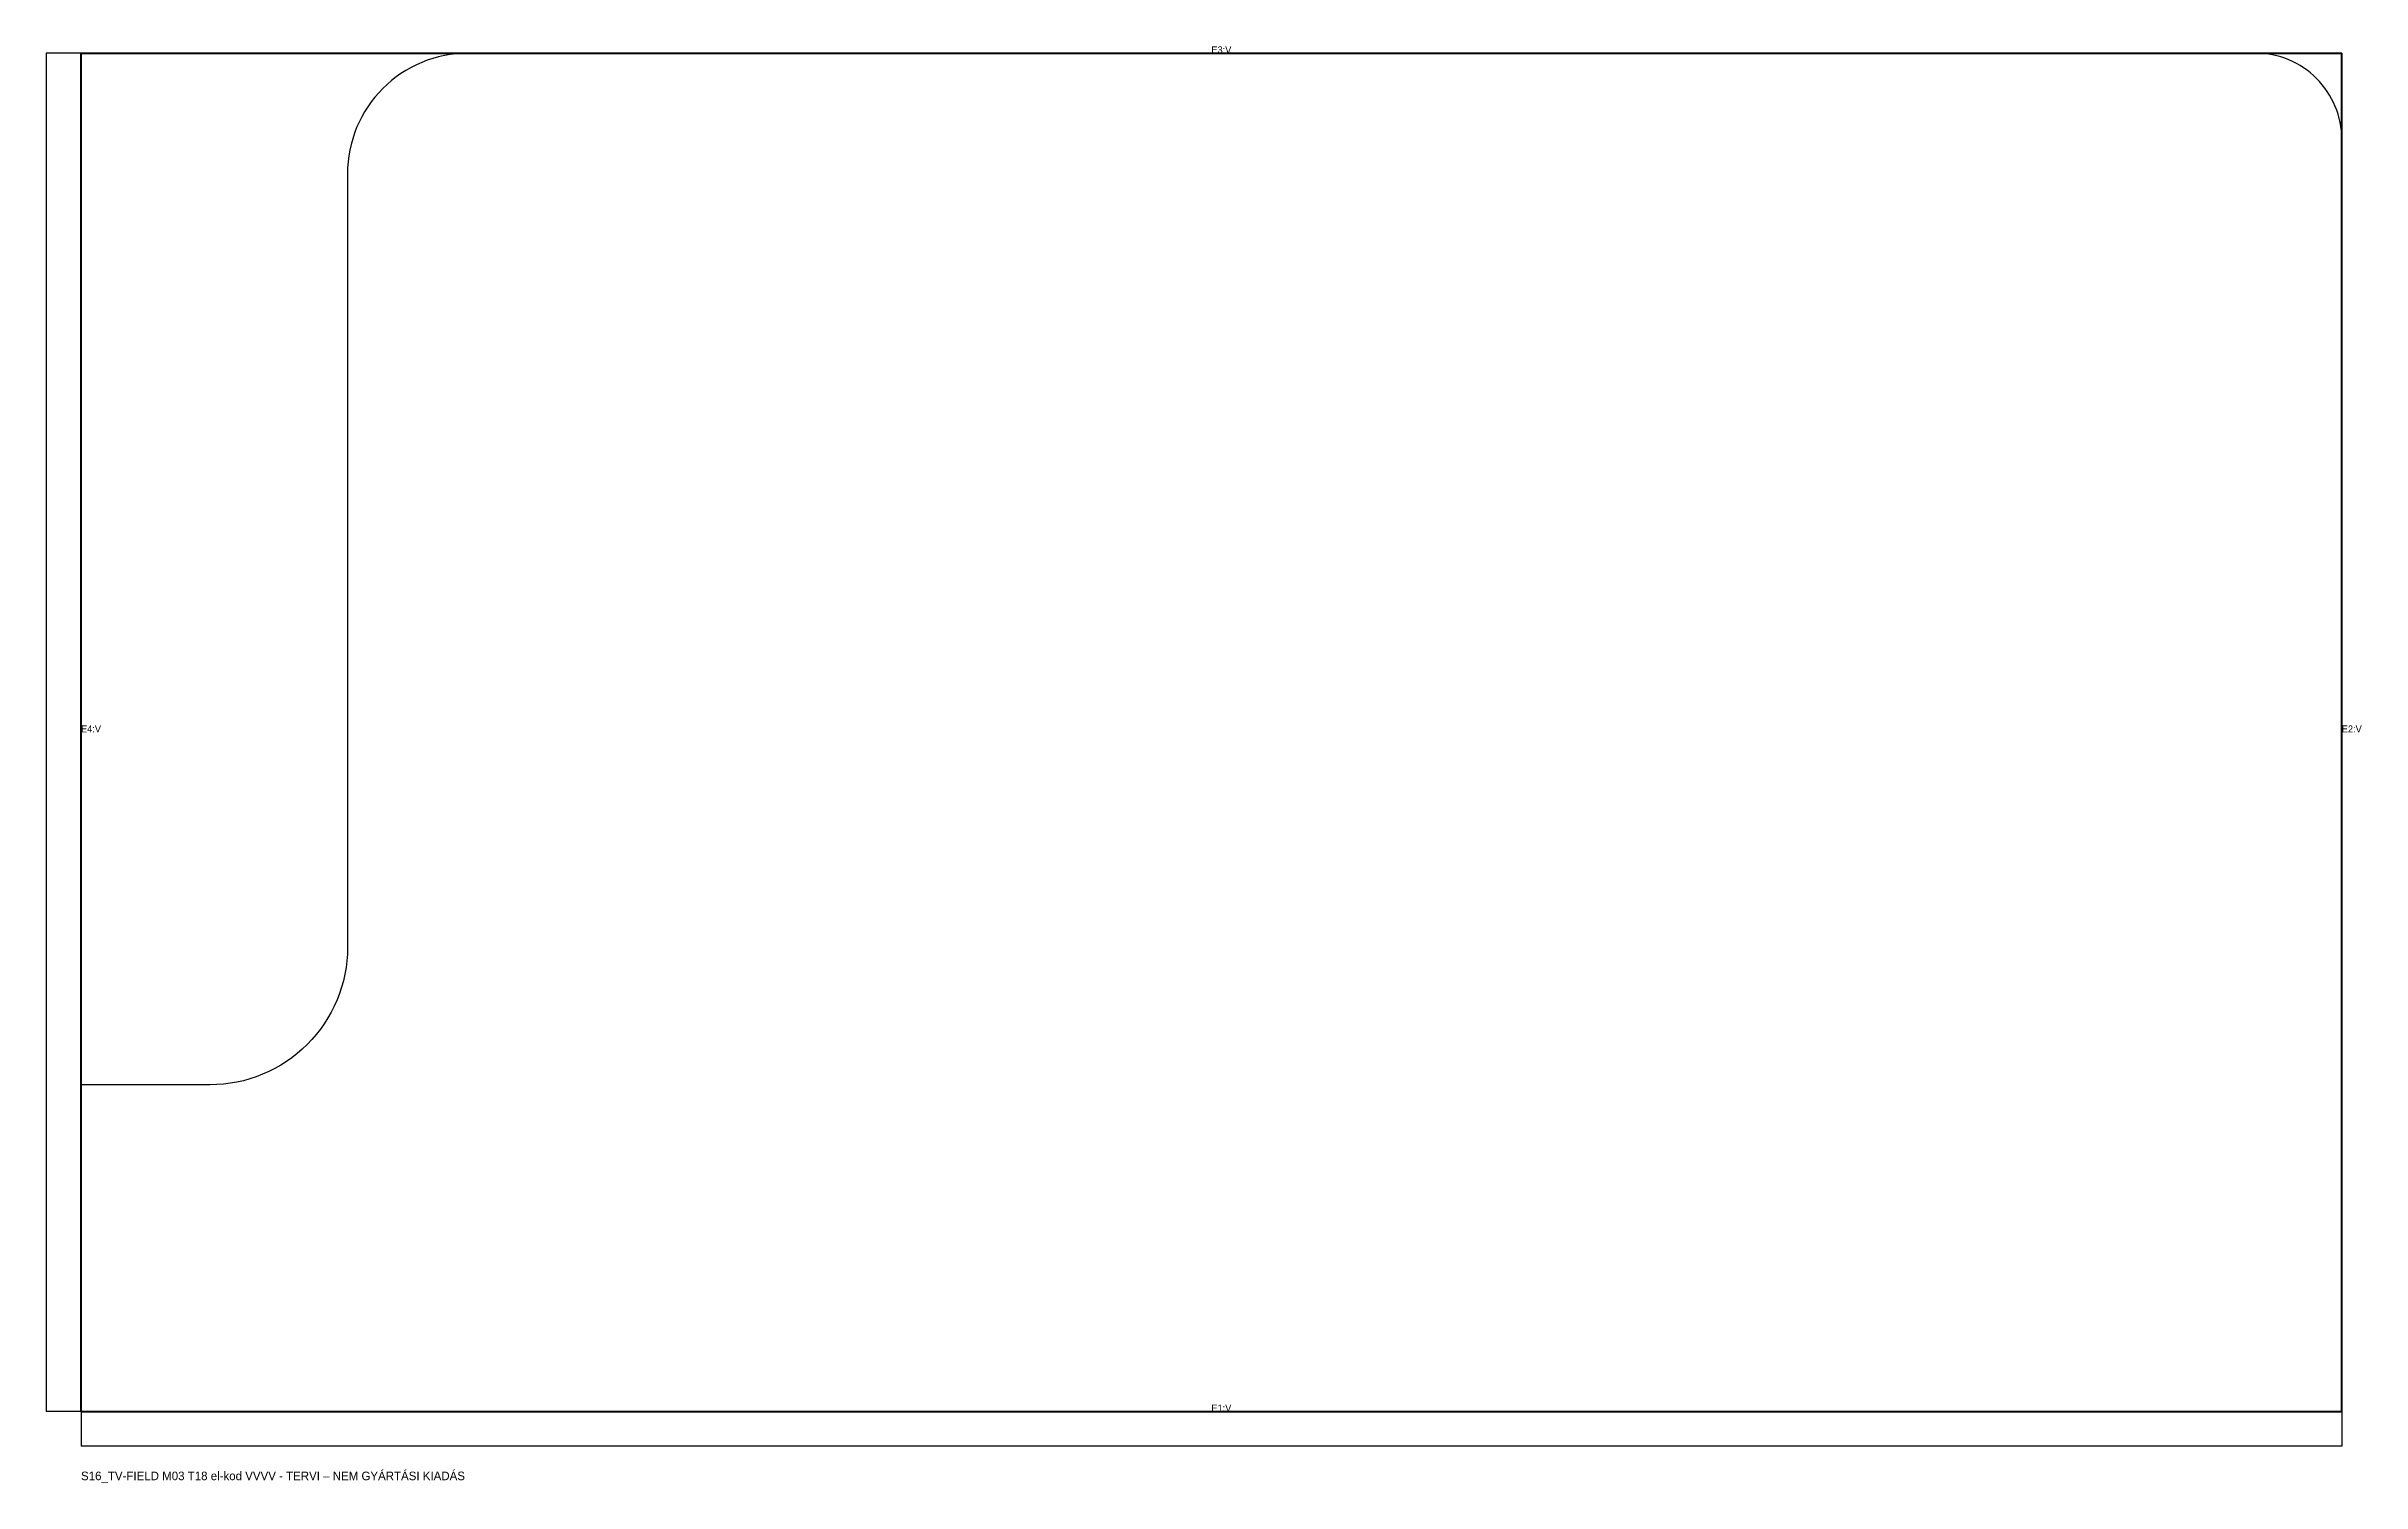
# Model space of a CAD drawing. Header units: millimetres. Extents: x -40 to 2653, y -83 to 1588.
import ezdxf

# ---------------------------------------------------------------- set-up
doc = ezdxf.new("R2010")
doc.units = ezdxf.units.MM
for name, color, linetype in [('ELZARAS', 1, 'Continuous'), ('KONTUR', 7, 'Continuous'), ('MERET', 8, 'Continuous'), ('SZOVEG', 7, 'Continuous')]:
    doc.layers.add(name, color=color, linetype=linetype)
doc.styles.add('OpenSansCondensed-Light', font='OpenSansCondensed-Light.ttf')
doc.dimstyles.new('EZDXF', dxfattribs={"dimtxt": 0.25, "dimasz": 0.175, "dimexe": 0.375, "dimexo": 0.125, "dimgap": 0.1, "dimtad": 1, "dimlfac": 100, "dimzin": 12, "dimdsep": 46, "dimtxsty": 'OpenSansCondensed-Light', "dimblk": 'ARCHTICK', "dimcen": 2.5, "dimazin": 3, "dimtfac": 0.5, "dimtmove": 2, "dimatfit": 3})

# ---------------------------------------------------------------- blocks, each defined once
blk = doc.blocks.new('_ARCHTICK')
at = {"color": 0, "linetype": 'BYBLOCK', "const_width": 0.15}
blk.add_lwpolyline([(-0.5, -0.5), (0.5, 0.5)], dxfattribs=at)

msp = doc.modelspace()

# ---------------------------------------------------------------- linework, layer by layer
at = {"layer": 'ELZARAS', "lineweight": 70}
for p, q in [((0, 1580), (2630, 1580)), ((0, 0), (0, 1580)), ((2630, 0), (2630, 1580)), ((0, 0), (2630, 0))]:
    msp.add_line(p, q, dxfattribs=at)
at = {"layer": 'KONTUR'}
msp.add_lwpolyline([(0, 0), (2630, 0), (2630, 100), (2630, 100), (2630, 1480), (2629.87955, 1484.90677), (2629.51847, 1489.80171), (2628.91765, 1494.67305), (2628.07853, 1499.50903), (2627.00313, 1504.29802), (2625.69403, 1509.02847), (2624.15441, 1513.68899), (2622.38795, 1518.26834), (2620.39893, 1522.75551), (2618.19213, 1527.13967), (2615.77286, 1531.41027), (2613.14696, 1535.55702), (2610.32075, 1539.56993), (2607.30105, 1543.43933), (2604.09511, 1547.1559), (2600.71068, 1550.71068), (2597.1559, 1554.09511), (2593.43933, 1557.30105), (2589.56993, 1560.32075), (2585.55702, 1563.14696), (2581.41027, 1565.77286), (2577.13967, 1568.19213), (2572.75551, 1570.39893), (2568.26834, 1572.38795), (2563.68899, 1574.15441), (2559.02847, 1575.69403), (2554.29802, 1577.00313), (2549.50903, 1578.07853), (2544.67305, 1578.91765), (2539.80171, 1579.51847), (2534.90677, 1579.87955), (2530, 1580), (2530, 1580), (450, 1580), (443.13053, 1579.83136), (436.2776, 1579.32586), (429.45773, 1578.48471), (422.68735, 1577.30994), (415.98277, 1575.80438), (409.36015, 1573.97165), (402.83542, 1571.81617), (396.42432, 1569.34313), (390.14229, 1566.5585), (384.00446, 1563.46898), (378.02562, 1560.08201), (372.22017, 1556.40575), (366.6021, 1552.44905), (361.18494, 1548.22146), (355.98175, 1543.73316), (351.00505, 1538.99495), (346.26684, 1534.01825), (341.77854, 1528.81506), (337.55095, 1523.3979), (333.59425, 1517.77983), (329.91799, 1511.97438), (326.53102, 1505.99554), (323.4415, 1499.85771), (320.65687, 1493.57568), (318.18383, 1487.16458), (316.02835, 1480.63985), (314.19562, 1474.01723), (312.69006, 1467.31265), (311.51529, 1460.54227), (310.67414, 1453.7224), (310.16864, 1446.86947), (310, 1440), (310, 1440), (310, 540), (309.80727, 532.14917), (309.22956, 524.31726), (308.26824, 516.52312), (306.92564, 508.78555), (305.205, 501.12317), (303.11045, 493.55445), (300.64705, 486.09762), (297.82073, 478.77065), (294.63829, 471.59119), (291.1074, 464.57652), (287.23658, 457.74356), (283.03514, 451.10876), (278.51321, 444.68811), (273.68167, 438.49707), (268.55218, 432.55057), (263.13708, 426.86292), (257.44943, 421.44782), (251.50293, 416.31833), (245.31189, 411.48679), (238.89124, 406.96486), (232.25644, 402.76342), (225.42348, 398.8926), (218.40881, 395.36171), (211.22935, 392.17927), (203.90238, 389.35295), (196.44555, 386.88955), (188.87683, 384.795), (181.21445, 383.07436), (173.47688, 381.73176), (165.68274, 380.77044), (157.85083, 380.19273), (150, 380), (150, 380), (0, 380)], close=True, dxfattribs=at)

# ---------------------------------------------------------------- texts
at = {"layer": 'SZOVEG'}
for s, height, p in [('E3:V', 8, (1315, 1580)), ('E4:V', 8, (0, 790)), ('E2:V', 8, (2630, 790)), ('E1:V', 8, (1315, 0)), ('S16_TV-FIELD M03 T18 el-kod VVVV - TERVI – NEM GYÁRTÁSI KIADÁS', 10, (0, -80))]:
    msp.add_text(s, height=height, dxfattribs=at).set_placement(p)

# ---------------------------------------------------------------- dimensions: what is measured, and where the dimension line sits
at = {"layer": 'MERET'}
msp.add_linear_dim(base=(-40, 0), p1=(0, 0), p2=(0, 1580), angle=90, dimstyle='EZDXF', dxfattribs=at).render()
msp.add_linear_dim(base=(0, -40), p1=(0, 0), p2=(2630, 0), dimstyle='EZDXF', dxfattribs=at).render()

doc.saveas('drawing.dxf')
